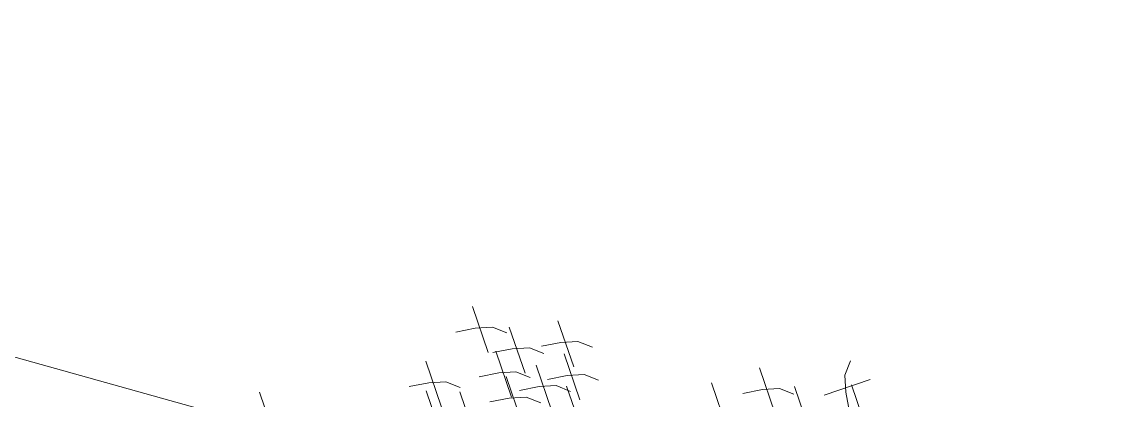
# Model space of a CAD drawing. Header units: millimetres. Extents: x 474016 to 477875, y 2288607 to 2292200.
# Drawn here: x 474396.5 to 474406.94, y 2289229.89 to 2289233.51 of the extents above; entities that cross this region are included whole.
import ezdxf

# ---------------------------------------------------------------- set-up
doc = ezdxf.new("R2010")
doc.units = ezdxf.units.MM
doc.header["$LTSCALE"] = 50
doc.layers.add('EXT', color=3, linetype='Continuous', lineweight=5)
doc.layers.add('JARDINES', color=98, linetype='Continuous', lineweight=13)

# ---------------------------------------------------------------- blocks, each defined once
blk = doc.blocks.new('Plarbol-031')
for points in [[(-0.326475, 2.304025), (-0.173425, 2.526375)], [(-0.158175, 2.3142), (-0.240125, 2.388525), (-0.301075, 2.461575), (-0.3233, 2.5448)], [(-0.239475, 2.44125), (-0.01715, 2.28815)], [(-0.705725, 2.211275), (-0.4834, 2.0582)], [(-0.695575, 2.04295), (-0.62125, 2.1249), (-0.548175, 2.185875), (-0.464975, 2.2081)], [(-0.488475, 2.244325), (-0.266125, 2.091225)], [(-0.8709, 1.985125), (-0.64855, 1.83205)], [(-1.761525, 1.7539), (-1.539175, 1.6008)], [(-1.75135, 1.585575), (-1.677025, 1.6675), (-1.603975, 1.7285), (-1.52075, 1.750725)], [(-1.6243, 1.62685), (-1.401975, 1.47375)], [(-1.614125, 1.458525), (-1.5398, 1.54045), (-1.46675, 1.60145), (-1.38355, 1.623675)], [(-2.19095, 1.5341), (-1.9686, 1.381025)], [(-2.180775, 1.365775), (-2.10645, 1.447725), (-2.0334, 1.5087), (-1.950175, 1.530925)], [(-1.9578, 1.5646), (-1.735475, 1.4115)], [(-1.94765, 1.39625), (-1.873325, 1.4782), (-1.800275, 1.5392), (-1.71705, 1.561425)], [(-1.7126, 1.48455), (-1.490275, 1.331475)], [(-1.702425, 1.316225), (-1.6281, 1.398175), (-1.55505, 1.45915), (-1.47185, 1.481375)], [(-1.506775, 1.49155), (-1.28445, 1.33845)], [(-1.93875, 1.41215), (-1.7164, 1.25905)], [(-1.928575, 1.2438), (-1.85425, 1.32575), (-1.7812, 1.386725), (-1.698, 1.408975)], [(-1.808525, 1.33465), (-1.586175, 1.18155)], [(-1.79835, 1.1663), (-1.724025, 1.24825), (-1.650975, 1.309225), (-1.567775, 1.331475)], [(-2.21825, 1.13645), (-1.995925, 0.98335)], [(-2.2081, 0.9681), (-2.133775, 1.05005), (-2.060725, 1.111025), (-1.9775, 1.133275)], [(-1.9648, 1.11295), (-1.74245, 0.95985)], [(-2.11915, 1.00495), (-1.896825, 0.85185)], [(-2.85795, 0.4472), (-2.635625, 0.2941)]]:
    blk.add_lwpolyline(points)

msp = doc.modelspace()

# ---------------------------------------------------------------- linework, layer by layer
at = {"layer": 'JARDINES'}
msp.add_lwpolyline([(474383.893, 2289229.653), (474478.278, 2289203.283, 0.444097), (474479.354, 2289207.135), (474384.969, 2289233.506)], format="xyb", dxfattribs=at)

# ---------------------------------------------------------------- block references
at = {"layer": 'EXT', "xscale": 1.71989999994179, "yscale": 1.71989999994179, "zscale": 1.71989999994179, "rotation": 323.4441516640488}
msp.add_blockref('Plarbol-031', (474402.264, 2289226.423), dxfattribs=at)

doc.saveas('drawing.dxf')
